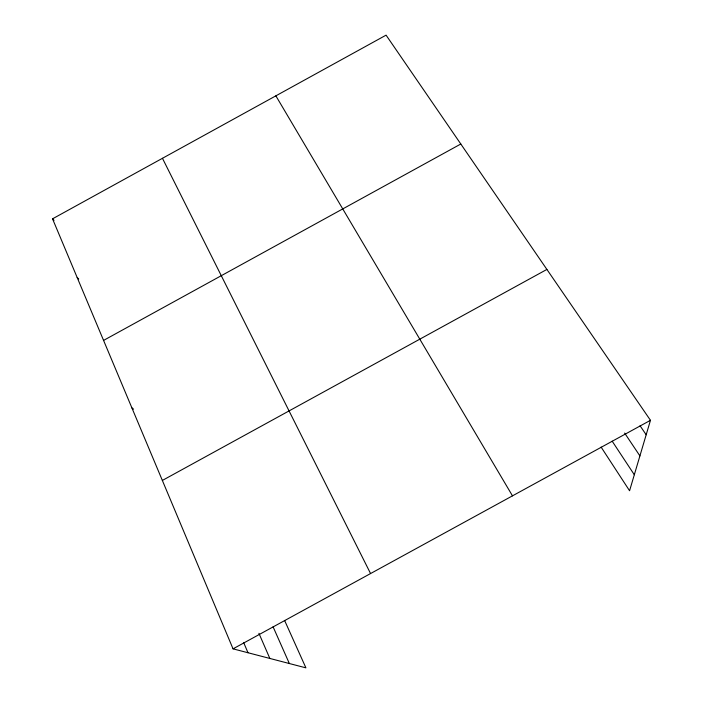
<?xml version="1.0" encoding="UTF-8"?>
<svg xmlns="http://www.w3.org/2000/svg" width="703" height="703" viewBox="0 0 703 703"><rect width="100%" height="100%" fill="white"/><g stroke="black" fill="none" stroke-linecap="round" stroke-linejoin="round"><path stroke-width="1.05" d="M284.583 620.415L305.91 667.85L233.044 648.843L52.532 218.826L386.079 35.15L650.468 420.306L629.572 490.756L601.118 447.108M103.569 340.41L460.808 144.01M162.358 480.448L546.899 269.425M233.044 648.843L650.468 420.306M131.892 407.872L133.552 409.146M77.181 277.553L78.718 279.012M52.532 218.826L54.034 220.364M640.064 425.763L646.18 434.762M624.651 433.074L639.906 455.895M612.172 441.168L634.317 474.753M275.866 95.845L512.487 495.852M162.455 158.298L370.56 573.551M273.089 626.812L289.355 663.535M258.915 633.315L269.847 658.447M243.739 642.753L247.992 652.744"/></g></svg>
